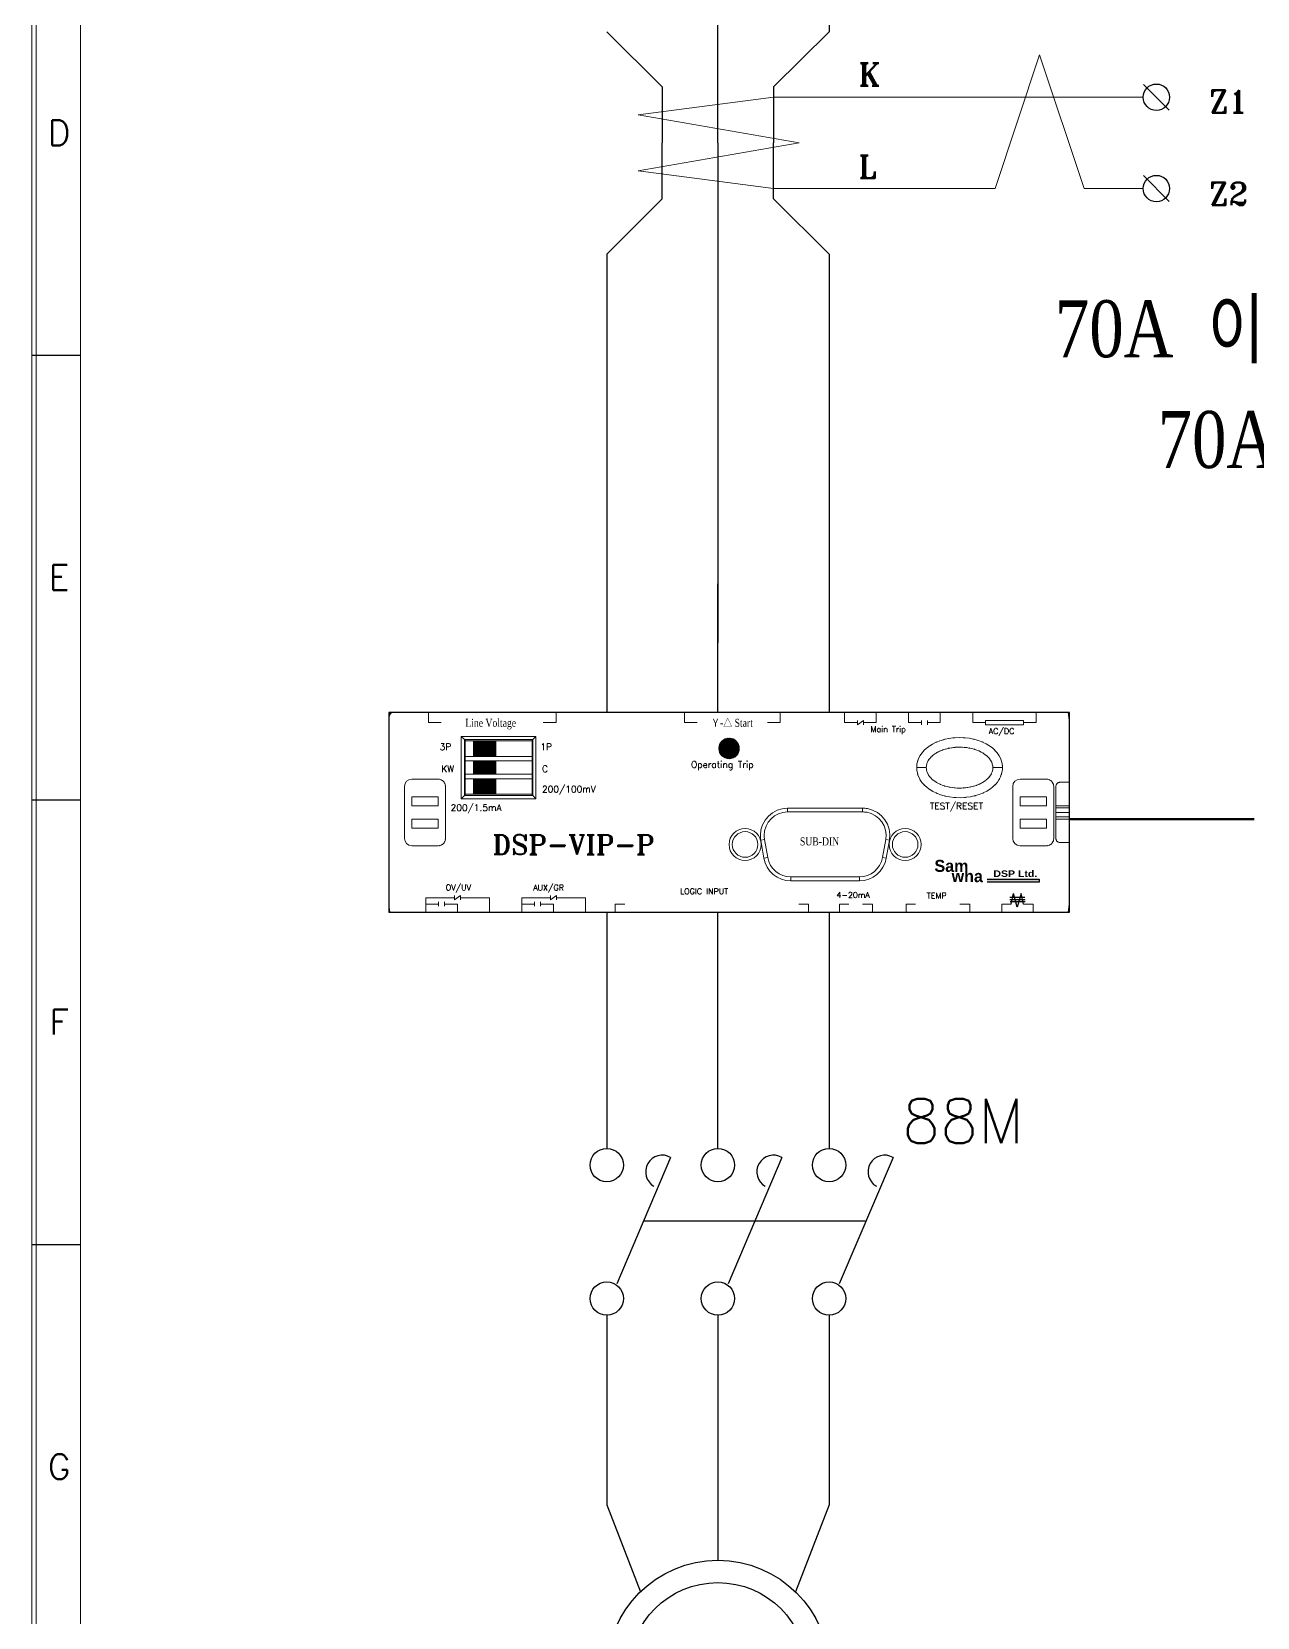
# Model space of a CAD drawing. Header units: millimetres. Extents: x 54 to 1685, y 68 to 1015.
# Drawn here: x 506.2 to 588.9, y 444.4 to 551.4 of the extents above; entities that cross this region are included whole.
import ezdxf
from ezdxf.enums import TextEntityAlignment as Align

# ---------------------------------------------------------------- set-up
doc = ezdxf.new("R2010")
doc.units = ezdxf.units.MM
doc.linetypes.add('DASHED2', pattern=[9.525, 6.35, -3.175])
for name, color, linetype in [('1', 1, 'Continuous'), ('20', 2, 'Continuous'), ('30', 3, 'Continuous'), ('70', 7, 'Continuous')]:
    doc.layers.add(name, color=color, linetype=linetype)
doc.styles.add('SIMPLEX', font='SIMPLEX.shx', dxfattribs={"bigfont": 'HBRDS.shx'})
doc.styles.add('SS', font='batang.ttc', dxfattribs={"width": 0.8})
doc.styles.get("Standard").update_dxf_attribs({"font": 'BareunDotumPro1.ttf'})
doc.styles.add('STYLE2', font='romant.shx')

msp = doc.modelspace()

# ---------------------------------------------------------------- hatches: boundary and pattern name
msp.add_hatch(color=5).paths.add_polyline_path([(570.662, 493.975), (570.662, 494.175), (574.173, 494.175), (574.173, 493.975)])
at = {"layer": '70', "lineweight": 15}
h = msp.add_hatch(dxfattribs=at)
h.set_pattern_fill('ANSI31', color=256, scale=0.3, style=0)
h.set_pattern_definition([(45, (-409.863866, 4197.575355), (-0.0265165043, 0.0265165043), [])])
h.paths.add_polyline_path([(537.525, 503.506), (536.025, 503.506), (536.025, 502.456), (537.525, 502.456)])
h.paths.add_polyline_path([(537.525, 502.156), (536.025, 502.156), (536.025, 501.257), (537.525, 501.257)])
h.paths.add_polyline_path([(537.525, 500.957), (536.025, 500.957), (536.025, 499.907), (537.525, 499.907)])
at = {"layer": '70', "lineweight": 20}
h = msp.add_hatch(dxfattribs=at)
h.set_pattern_fill('ANSI31', color=3, scale=0.3, style=0)
h.set_pattern_definition([(45, (-1030.41256, 7913.987316), (-0.0265165043, 0.0265165043), [])])
h.paths.add_polyline_path([(553.955, 503.002, 1), (552.573, 503.002, 1)])

# ---------------------------------------------------------------- linework, layer by layer
at = {"color": 0, "lineweight": 30}
for p, q in [((552.51, 551.358), (552.51, 588.234)), ((560.01, 588.234), (560.01, 551.358)), ((545.01, 551.358), (548.76, 547.642)), ((552.51, 543.858), (552.51, 551.358)), ((560.01, 551.358), (556.26, 547.642)), ((548.76, 547.642), (548.76, 543.858)), ((556.26, 547.642), (556.26, 543.858)), ((548.76, 540.074), (548.76, 543.858)), ((552.51, 543.858), (552.51, 510.138)), ((556.26, 540.074), (556.26, 543.858)), ((545.01, 536.358), (548.76, 540.074)), ((560.01, 536.358), (556.26, 540.074)), ((545.01, 536.358), (545.01, 514.125)), ((560.01, 536.358), (560.01, 514.125)), ((545.01, 514.125), (545.01, 510.138)), ((545.01, 514.118), (545.01, 505.421)), ((552.51, 505.421), (552.51, 514.118)), ((560.01, 514.125), (560.01, 510.138)), ((560.01, 514.118), (560.01, 505.421)), ((545.01, 491.945), (545.01, 476.014)), ((552.51, 476.014), (552.51, 491.945)), ((560.01, 491.945), (560.01, 476.014)), ((545.01, 464.764), (545.01, 451.976)), ((552.51, 464.764), (552.51, 448.226)), ((560.01, 464.764), (560.01, 451.976)), ((545.01, 451.976), (547.279, 446.101)), ((560.01, 451.976), (557.741, 446.101))]:
    msp.add_line(p, q, dxfattribs=at)
at = {"color": 0}
for p, q in [((582.945, 546.07), (581.229, 547.807)), ((582.945, 539.908), (581.229, 541.646))]:
    msp.add_line(p, q, dxfattribs=at)
at = {"color": 0, "lineweight": 15}
for p, q in [((556.26, 546.939), (581.196, 546.939)), ((556.26, 540.777), (571.208, 540.777)), ((577.208, 540.777), (581.196, 540.777))]:
    msp.add_line(p, q, dxfattribs=at)
at = {"color": 7, "lineweight": 30}
for p, q in [((576.22, 505.421), (530.308, 505.421)), ((530.308, 505.421), (530.308, 491.945)), ((576.22, 491.945), (576.22, 505.421)), ((530.308, 491.945), (576.22, 491.945))]:
    msp.add_line(p, q, dxfattribs=at)
at = {"color": 7, "lineweight": 15}
for p, q in [((535.199, 503.812), (540.231, 503.812)), ((535.415, 503.596), (535.199, 503.812)), ((535.199, 499.601), (535.199, 503.812)), ((535.415, 503.596), (540.015, 503.596)), ((535.415, 499.817), (535.415, 503.596)), ((535.415, 503.506), (540.015, 503.506)), ((535.46, 499.817), (535.46, 503.596)), ((537.525, 502.456), (537.525, 503.506)), ((539.97, 503.596), (539.97, 499.817)), ((540.015, 503.596), (540.231, 503.812)), ((540.015, 503.596), (540.015, 499.817)), ((540.231, 503.812), (540.231, 499.601)), ((535.46, 502.456), (539.97, 502.456)), ((535.46, 502.156), (539.97, 502.156)), ((537.525, 501.257), (537.525, 502.156)), ((531.862, 500.93), (533.635, 500.93)), ((540.015, 501.257), (535.46, 501.257)), ((540.015, 500.957), (535.46, 500.957)), ((537.525, 499.907), (537.525, 500.957)), ((565.918, 501.706), (566.566, 501.706)), ((571.706, 501.706), (571.058, 501.706)), ((531.365, 496.933), (531.365, 500.433)), ((534.131, 500.433), (534.131, 496.933)), ((535.415, 499.817), (535.199, 499.601)), ((540.231, 499.601), (535.199, 499.601)), ((539.97, 499.907), (535.415, 499.907)), ((540.015, 499.817), (535.415, 499.817)), ((540.015, 499.817), (540.231, 499.601)), ((557.213, 498.975), (562.271, 498.975)), ((557.213, 498.975), (557.213, 498.716)), ((557.213, 498.716), (562.271, 498.716)), ((562.271, 498.975), (562.271, 498.716)), ((533.635, 496.436), (531.862, 496.436)), ((555.401, 496.816), (555.657, 496.861)), ((555.617, 495.592), (555.401, 496.816)), ((555.872, 495.638), (555.657, 496.861)), ((563.828, 496.861), (563.612, 495.638)), ((564.083, 496.816), (563.828, 496.861)), ((564.083, 496.816), (563.868, 495.592)), ((555.617, 495.592), (555.872, 495.638)), ((563.868, 495.592), (563.612, 495.638)), ((562.056, 494.331), (557.429, 494.331)), ((557.429, 494.072), (557.429, 494.331)), ((562.056, 494.072), (562.056, 494.331)), ((562.056, 494.072), (557.429, 494.072))]:
    msp.add_line(p, q, dxfattribs=at)
at = {"color": 7, "lineweight": 0}
for p, q in [((572.893, 500.93), (574.666, 500.93)), ((531.862, 499.73), (533.635, 499.73)), ((572.396, 496.933), (572.396, 500.433)), ((572.893, 499.73), (574.666, 499.73)), ((575.163, 500.433), (575.163, 496.933)), ((531.862, 499.13), (533.635, 499.13)), ((572.893, 499.13), (574.666, 499.13)), ((531.862, 498.23), (533.635, 498.23)), ((531.862, 497.63), (533.635, 497.63)), ((572.893, 498.23), (574.666, 498.23)), ((572.893, 497.63), (574.666, 497.63)), ((574.666, 496.436), (572.893, 496.436))]:
    msp.add_line(p, q, dxfattribs=at)
at = {"color": 5}
for p, q in [((570.662, 494.175), (574.173, 494.175)), ((574.173, 493.975), (570.662, 493.975)), ((574.173, 494.175), (574.173, 493.975))]:
    msp.add_line(p, q, dxfattribs=at)
at = {"color": 7, "linetype": 'DASHED2'}
for p, q in [((572.289, 492.493), (572.449, 493.219)), ((572.704, 492.293), (572.449, 493.219)), ((572.959, 493.219), (572.704, 492.293)), ((573.119, 492.493), (572.959, 493.219))]:
    msp.add_line(p, q, dxfattribs=at)
at = {"color": 7}
for p, q in [((572.714, 492.934), (572.204, 492.934)), ((572.718, 492.789), (572.209, 492.789)), ((572.733, 492.644), (572.223, 492.644)), ((573.224, 492.934), (572.714, 492.934)), ((573.228, 492.789), (572.718, 492.789)), ((573.242, 492.644), (572.733, 492.644))]:
    msp.add_line(p, q, dxfattribs=at)
at = {"color": 0, "linetype": 'Continuous'}
msp.add_line((547.509, 471.141), (562.446, 471.141), dxfattribs=at)
at = {"color": 0}
for centre in [(582.087, 546.939), (582.087, 540.777)]:
    msp.add_circle(centre, 0.891, dxfattribs=at)
at = {"color": 3, "lineweight": 15}
msp.add_circle((553.264, 503.002), 0.691, dxfattribs=at)
at = {"color": 7, "lineweight": 15}
for centre, radius in [((554.343, 496.523), 1.08), ((565.141, 496.523), 1.08), ((554.344, 496.523), 0.864), ((565.141, 496.523), 0.864)]:
    msp.add_circle(centre, radius, dxfattribs=at)
at = {"color": 0, "lineweight": 30}
for radius in [7.5, 6]:
    msp.add_circle((552.51, 440.726), radius, dxfattribs=at)
at = {"color": 7, "lineweight": 30}
msp.add_arc((530.608, 505.121), 0.3, 90, 180, dxfattribs=at)
at = {"color": 7, "lineweight": 15}
for points in [[(530.38, 505.421), (530.353, 505.179), (530.329, 504.938), (530.308, 504.696)], [(576.22, 504.696), (576.199, 504.938), (576.175, 505.179), (576.148, 505.421)], [(531.862, 500.93), (531.587, 500.93), (531.365, 500.708), (531.365, 500.433)], [(531.365, 496.933), (531.365, 496.659), (531.587, 496.436), (531.862, 496.436)], [(555.617, 495.592), (555.772, 494.713), (556.536, 494.072), (557.429, 494.072)], [(555.872, 495.638), (556.005, 494.882), (556.662, 494.331), (557.429, 494.331)], [(562.056, 494.331), (562.822, 494.331), (563.479, 494.882), (563.612, 495.638)], [(562.056, 494.072), (562.949, 494.072), (563.713, 494.713), (563.868, 495.592)], [(530.308, 492.671), (530.329, 492.429), (530.353, 492.187), (530.38, 491.945)], [(576.148, 491.945), (576.175, 492.187), (576.199, 492.429), (576.22, 492.671)]]:
    msp.add_open_spline(points, degree=3, dxfattribs=at)
for points, knots in [([(576.151, 505.421), (576.151, 505.419), (576.149, 505.418), (576.148, 505.418), (576.146, 505.418), (576.145, 505.419), (576.145, 505.421), (576.145, 505.422), (576.146, 505.424), (576.148, 505.424), (576.149, 505.424), (576.151, 505.422), (576.151, 505.421)], [0, 0, 0, 0, 1, 1, 1, 2, 2, 2, 3, 3, 3, 4, 4, 4, 4]), ([(565.918, 501.706), (565.94, 502.075), (565.9, 501.585), (565.939, 501.952), (566.081, 502.507), (565.866, 501.774), (566.046, 502.318), (566.341, 502.867), (565.924, 502.149), (566.255, 502.677), (566.707, 503.187), (566.084, 502.527), (566.566, 503.008), (567.17, 503.452), (566.349, 502.882), (566.977, 503.292), (567.727, 503.65), (566.716, 503.198), (567.483, 503.519), (568.376, 503.771), (567.177, 503.462), (568.082, 503.674), (569.122, 503.791), (567.732, 503.666), (568.777, 503.736), (569.836, 503.682), (568.427, 503.787), (569.482, 503.684), (570.401, 503.483), (569.182, 503.778), (570.091, 503.536), (570.872, 503.224), (569.842, 503.666), (570.606, 503.315), (571.248, 502.911), (570.407, 503.473), (571.027, 503.035), (571.523, 502.558), (570.881, 503.213), (571.348, 502.707), (571.691, 502.182), (571.257, 502.897), (571.565, 502.35), (571.756, 501.808), (571.525, 502.538), (571.68, 501.985), (571.729, 501.568), (571.678, 502.125), (571.706, 501.706)], [0, 0, 0, 0, 1, 1, 1, 2, 2, 2, 3, 3, 3, 4, 4, 4, 5, 5, 5, 6, 6, 6, 7, 7, 7, 8, 8, 8, 9, 9, 9, 10, 10, 10, 11, 11, 11, 12, 12, 12, 13, 13, 13, 14, 14, 14, 15, 15, 15, 16, 16, 16, 16]), ([(566.566, 501.706), (566.571, 501.837), (566.562, 501.663), (566.571, 501.793), (566.59, 501.932), (566.562, 501.747), (566.585, 501.886), (566.622, 502.032), (566.57, 501.837), (566.611, 501.983), (566.667, 502.133), (566.589, 501.934), (566.65, 502.082), (566.725, 502.232), (566.622, 502.034), (566.701, 502.181), (566.795, 502.328), (566.667, 502.134), (566.765, 502.278), (566.878, 502.422), (566.725, 502.232), (566.842, 502.373), (566.974, 502.512), (566.795, 502.329), (566.93, 502.464), (567.082, 502.599), (566.878, 502.422), (567.033, 502.553), (567.204, 502.681), (566.974, 502.513), (567.147, 502.637), (567.34, 502.76), (567.082, 502.599), (567.276, 502.717), (567.492, 502.834), (567.203, 502.682), (567.421, 502.794), (567.66, 502.902), (567.34, 502.761), (567.581, 502.864), (567.843, 502.962), (567.492, 502.835), (567.756, 502.928), (568.045, 503.014), (567.659, 502.903), (567.949, 502.984), (568.271, 503.057), (567.841, 502.963), (568.164, 503.03), (568.525, 503.087), (568.043, 503.016), (568.405, 503.066), (568.811, 503.1), (568.27, 503.06), (568.676, 503.086), (569.126, 503.09), (568.526, 503.092), (568.976, 503.085), (569.469, 503.047), (568.812, 503.106), (569.304, 503.055), (569.82, 502.965), (569.134, 503.095), (569.647, 502.99), (570.144, 502.848), (569.485, 503.048), (569.977, 502.89), (570.421, 502.703), (569.833, 502.963), (570.27, 502.76), (570.656, 502.534), (570.148, 502.846), (570.524, 502.604), (570.851, 502.338), (570.424, 502.703), (570.738, 502.421), (571.002, 502.108), (570.663, 502.536), (570.907, 502.208), (571.09, 501.847), (570.865, 502.336), (571.02, 501.963), (571.093, 501.58), (571.016, 502.094), (571.058, 501.706)], [0, 0, 0, 0, 1, 1, 1, 2, 2, 2, 3, 3, 3, 4, 4, 4, 5, 5, 5, 6, 6, 6, 7, 7, 7, 8, 8, 8, 9, 9, 9, 10, 10, 10, 11, 11, 11, 12, 12, 12, 13, 13, 13, 14, 14, 14, 15, 15, 15, 16, 16, 16, 17, 17, 17, 18, 18, 18, 19, 19, 19, 20, 20, 20, 21, 21, 21, 22, 22, 22, 23, 23, 23, 24, 24, 24, 25, 25, 25, 26, 26, 26, 27, 27, 27, 28, 28, 28, 28]), ([(571.706, 501.706), (571.684, 501.338), (571.725, 501.828), (571.686, 501.461), (571.543, 500.905), (571.758, 501.639), (571.578, 501.094), (571.283, 500.545), (571.701, 501.263), (571.37, 500.735), (570.918, 500.226), (571.541, 500.886), (571.058, 500.405), (570.454, 499.961), (571.276, 500.531), (570.648, 500.12), (569.898, 499.762), (570.909, 500.215), (570.142, 499.894), (569.248, 499.641), (570.447, 499.951), (569.542, 499.739), (568.502, 499.621), (569.893, 499.747), (568.847, 499.677), (567.788, 499.731), (569.198, 499.626), (568.143, 499.729), (567.224, 499.93), (568.442, 499.634), (567.534, 499.877), (566.753, 500.189), (567.782, 499.747), (567.018, 500.098), (566.376, 500.502), (567.217, 499.94), (566.598, 500.378), (566.102, 500.855), (566.743, 500.2), (566.277, 500.705), (565.934, 501.231), (566.368, 500.516), (566.06, 501.063), (565.868, 501.605), (566.099, 500.875), (565.944, 501.428), (565.895, 501.845), (565.946, 501.288), (565.918, 501.706)], [0, 0, 0, 0, 1, 1, 1, 2, 2, 2, 3, 3, 3, 4, 4, 4, 5, 5, 5, 6, 6, 6, 7, 7, 7, 8, 8, 8, 9, 9, 9, 10, 10, 10, 11, 11, 11, 12, 12, 12, 13, 13, 13, 14, 14, 14, 15, 15, 15, 16, 16, 16, 16]), ([(571.058, 501.706), (571.053, 501.577), (571.062, 501.749), (571.054, 501.62), (571.035, 501.481), (571.063, 501.666), (571.04, 501.527), (571.003, 501.381), (571.055, 501.575), (571.014, 501.43), (570.958, 501.28), (571.035, 501.479), (570.975, 501.331), (570.9, 501.181), (571.003, 501.379), (570.924, 501.232), (570.83, 501.085), (570.958, 501.279), (570.86, 501.135), (570.747, 500.992), (570.9, 501.181), (570.783, 501.04), (570.651, 500.901), (570.829, 501.085), (570.694, 500.949), (570.543, 500.814), (570.746, 500.991), (570.592, 500.86), (570.421, 500.732), (570.651, 500.9), (570.477, 500.776), (570.285, 500.653), (570.543, 500.814), (570.348, 500.695), (570.133, 500.579), (570.422, 500.731), (570.204, 500.619), (569.965, 500.511), (570.285, 500.652), (570.044, 500.549), (569.782, 500.451), (570.132, 500.578), (569.868, 500.485), (569.58, 500.399), (569.966, 500.511), (569.675, 500.429), (569.354, 500.356), (569.784, 500.45), (569.461, 500.383), (569.099, 500.326), (569.582, 500.397), (569.219, 500.347), (568.814, 500.313), (569.355, 500.353), (568.949, 500.327), (568.499, 500.323), (569.099, 500.321), (568.648, 500.328), (568.156, 500.366), (568.812, 500.307), (568.32, 500.358), (567.804, 500.447), (568.491, 500.317), (567.977, 500.423), (567.481, 500.565), (568.14, 500.364), (567.648, 500.523), (567.204, 500.71), (567.792, 500.45), (567.355, 500.652), (566.969, 500.879), (567.477, 500.567), (567.1, 500.808), (566.774, 501.075), (567.201, 500.709), (566.887, 500.992), (566.623, 501.304), (566.962, 500.877), (566.718, 501.205), (566.535, 501.565), (566.76, 501.077), (566.605, 501.449), (566.531, 501.833), (566.608, 501.319), (566.566, 501.706)], [0, 0, 0, 0, 1, 1, 1, 2, 2, 2, 3, 3, 3, 4, 4, 4, 5, 5, 5, 6, 6, 6, 7, 7, 7, 8, 8, 8, 9, 9, 9, 10, 10, 10, 11, 11, 11, 12, 12, 12, 13, 13, 13, 14, 14, 14, 15, 15, 15, 16, 16, 16, 17, 17, 17, 18, 18, 18, 19, 19, 19, 20, 20, 20, 21, 21, 21, 22, 22, 22, 23, 23, 23, 24, 24, 24, 25, 25, 25, 26, 26, 26, 27, 27, 27, 28, 28, 28, 28]), ([(534.131, 500.433), (534.105, 500.665), (534.153, 500.358), (534.107, 500.587), (534.01, 500.799), (534.151, 500.522), (534.037, 500.725), (533.879, 500.897), (534.099, 500.678), (533.927, 500.835), (533.724, 500.95), (534.001, 500.809), (533.788, 500.906), (533.559, 500.952), (533.866, 500.904), (533.635, 500.93)], [0, 0, 0, 0, 1, 1, 1, 2, 2, 2, 3, 3, 3, 4, 4, 4, 5, 5, 5, 5]), ([(557.213, 498.975), (556.197, 498.975), (555.373, 498.151), (555.373, 497.135), (555.373, 497.028), (555.382, 496.921), (555.401, 496.816)], [0, 0, 0, 0, 1, 1, 1, 2, 2, 2, 2]), ([(557.213, 498.716), (556.34, 498.716), (555.632, 498.008), (555.632, 497.135), (555.632, 497.043), (555.64, 496.951), (555.657, 496.861)], [0, 0, 0, 0, 1, 1, 1, 2, 2, 2, 2]), ([(564.083, 496.816), (564.26, 497.817), (563.591, 498.771), (562.591, 498.947), (562.485, 498.966), (562.378, 498.975), (562.271, 498.975)], [0, 0, 0, 0, 1, 1, 1, 2, 2, 2, 2]), ([(563.828, 496.861), (563.98, 497.72), (563.406, 498.54), (562.546, 498.692), (562.455, 498.708), (562.363, 498.716), (562.271, 498.716)], [0, 0, 0, 0, 1, 1, 1, 2, 2, 2, 2]), ([(533.635, 496.436), (533.866, 496.463), (533.559, 496.414), (533.788, 496.46), (534.001, 496.557), (533.724, 496.416), (533.927, 496.531), (534.099, 496.688), (533.879, 496.469), (534.037, 496.641), (534.151, 496.844), (534.01, 496.567), (534.107, 496.779), (534.153, 497.008), (534.105, 496.701), (534.131, 496.933)], [0, 0, 0, 0, 1, 1, 1, 2, 2, 2, 3, 3, 3, 4, 4, 4, 5, 5, 5, 5]), ([(530.311, 493.176), (530.311, 493.175), (530.309, 493.174), (530.308, 493.174), (530.306, 493.174), (530.305, 493.175), (530.305, 493.176), (530.305, 493.178), (530.306, 493.179), (530.308, 493.179), (530.309, 493.179), (530.311, 493.178), (530.311, 493.176)], [0, 0, 0, 0, 1, 1, 1, 2, 2, 2, 3, 3, 3, 4, 4, 4, 4]), ([(576.222, 493.176), (576.222, 493.175), (576.221, 493.174), (576.22, 493.174), (576.218, 493.174), (576.216, 493.175), (576.216, 493.176), (576.216, 493.178), (576.218, 493.179), (576.22, 493.179), (576.221, 493.179), (576.222, 493.178), (576.222, 493.176)], [0, 0, 0, 0, 1, 1, 1, 2, 2, 2, 3, 3, 3, 4, 4, 4, 4]), ([(576.151, 491.945), (576.151, 491.944), (576.149, 491.943), (576.148, 491.943), (576.146, 491.943), (576.145, 491.944), (576.145, 491.945), (576.145, 491.947), (576.146, 491.948), (576.148, 491.948), (576.149, 491.948), (576.151, 491.947), (576.151, 491.945)], [0, 0, 0, 0, 1, 1, 1, 2, 2, 2, 3, 3, 3, 4, 4, 4, 4])]:
    msp.add_open_spline(points, degree=3, knots=knots, dxfattribs=at)
at = {"color": 7, "lineweight": 0}
for points in [[(572.893, 500.93), (572.619, 500.93), (572.396, 500.708), (572.396, 500.433)], [(572.396, 496.933), (572.396, 496.659), (572.619, 496.436), (572.893, 496.436)]]:
    msp.add_open_spline(points, degree=3, dxfattribs=at)
for points in [[(575.163, 500.433), (575.136, 500.665), (575.185, 500.358), (575.138, 500.587), (575.042, 500.799), (575.183, 500.522), (575.068, 500.725), (574.91, 500.897), (575.13, 500.678), (574.958, 500.835), (574.755, 500.95), (575.032, 500.809), (574.82, 500.906), (574.591, 500.952), (574.898, 500.904), (574.666, 500.93)], [(574.666, 496.436), (574.898, 496.463), (574.591, 496.414), (574.82, 496.46), (575.032, 496.557), (574.755, 496.416), (574.958, 496.531), (575.13, 496.688), (574.91, 496.469), (575.068, 496.641), (575.183, 496.844), (575.042, 496.567), (575.138, 496.779), (575.185, 497.008), (575.136, 496.701), (575.163, 496.933)]]:
    msp.add_open_spline(points, degree=3, knots=[0, 0, 0, 0, 1, 1, 1, 2, 2, 2, 3, 3, 3, 4, 4, 4, 5, 5, 5, 5], dxfattribs=at)
at = {"layer": '1', "color": 0}
for p, q in [((549.323, 475.408), (545.695, 466.873)), ((556.823, 475.408), (553.195, 466.873)), ((564.323, 475.408), (560.695, 466.873))]:
    msp.add_line(p, q, dxfattribs=at)
for centre in [(545.01, 474.889), (552.51, 474.889), (560.01, 474.889), (545.01, 465.889), (552.51, 465.889), (560.01, 465.889)]:
    msp.add_circle(centre, 1.125, dxfattribs=at)
for centre in [(548.76, 474.433), (556.26, 474.433), (563.76, 474.433)]:
    msp.add_arc(centre, 1.125, 60, 240, dxfattribs=at)
at = {"layer": '20', "color": 0, "lineweight": 13}
msp.add_lwpolyline([(509.523, 407.541), (509.523, 646.241), (882.923, 646.241), (882.923, 407.541)], dxfattribs=at)
at = {"layer": '30', "color": 0}
for p, q in [((506.223, 529.541), (509.523, 529.541)), ((506.223, 499.541), (509.523, 499.541)), ((506.223, 469.541), (509.523, 469.541))]:
    msp.add_line(p, q, dxfattribs=at)
at = {"layer": '70', "lineweight": 15}
for p, q in [((571.208, 540.777), (574.208, 549.8)), ((574.208, 549.8), (577.208, 540.777)), ((532.981, 504.751), (532.981, 505.421)), ((541.592, 504.751), (541.592, 505.421)), ((550.258, 504.751), (550.258, 505.421)), ((556.709, 504.751), (556.709, 505.421)), ((561.055, 504.751), (561.055, 505.421)), ((563.188, 504.751), (563.188, 505.421)), ((565.375, 504.751), (565.375, 505.421)), ((567.508, 504.751), (567.508, 505.421)), ((569.695, 504.751), (569.695, 505.421)), ((573.988, 504.751), (573.988, 505.421)), ((533.845, 504.751), (532.981, 504.751)), ((540.728, 504.751), (541.592, 504.751)), ((551.122, 504.751), (550.258, 504.751)), ((555.845, 504.751), (556.709, 504.751)), ((561.919, 504.751), (561.055, 504.751)), ((561.919, 504.6), (562.324, 504.893)), ((561.919, 504.6), (561.919, 504.893)), ((562.324, 504.6), (562.324, 504.893)), ((562.324, 504.751), (563.188, 504.751)), ((566.239, 504.751), (565.375, 504.751)), ((566.239, 504.6), (566.239, 504.893)), ((566.644, 504.6), (566.644, 504.893)), ((566.644, 504.751), (567.508, 504.751)), ((570.559, 504.751), (569.695, 504.751)), ((570.559, 504.893), (573.124, 504.893)), ((570.559, 504.6), (570.559, 504.893)), ((573.124, 504.6), (570.559, 504.6)), ((573.124, 504.6), (573.124, 504.893)), ((573.124, 504.751), (573.988, 504.751)), ((532.803, 492.925), (532.803, 491.945)), ((534.747, 492.925), (532.803, 492.925)), ((533.667, 492.493), (532.803, 492.493)), ((533.667, 492.644), (533.667, 492.352)), ((534.071, 492.644), (534.071, 492.352)), ((534.071, 492.493), (534.935, 492.493)), ((534.747, 492.784), (535.151, 493.076)), ((534.747, 493.076), (534.747, 492.784)), ((534.935, 492.493), (534.935, 491.945)), ((535.151, 493.076), (535.151, 492.784)), ((535.151, 492.925), (537.095, 492.925)), ((537.095, 492.925), (537.095, 491.945)), ((541.227, 492.925), (539.283, 492.925)), ((539.283, 492.925), (539.283, 491.945)), ((540.147, 492.493), (539.283, 492.493)), ((540.147, 492.644), (540.147, 492.352)), ((540.551, 492.644), (540.551, 492.352)), ((540.551, 492.493), (541.415, 492.493)), ((541.227, 492.784), (541.631, 493.076)), ((541.227, 493.076), (541.227, 492.784)), ((541.415, 492.493), (541.415, 491.945)), ((541.631, 493.076), (541.631, 492.784)), ((541.631, 492.925), (543.575, 492.925)), ((543.575, 492.925), (543.575, 491.945)), ((546.224, 492.493), (545.586, 492.493)), ((545.586, 492.493), (545.586, 491.945)), ((558.61, 492.493), (557.973, 492.493)), ((558.61, 492.493), (558.61, 491.945)), ((560.703, 492.493), (560.703, 491.945)), ((561.34, 492.493), (560.703, 492.493)), ((562.263, 492.493), (562.928, 492.493)), ((562.928, 492.493), (562.928, 491.945)), ((565.203, 492.493), (565.203, 491.945)), ((565.84, 492.493), (565.203, 492.493)), ((568.83, 492.493), (569.495, 492.493)), ((569.495, 492.493), (569.495, 491.945)), ((571.652, 492.493), (571.652, 491.945)), ((572.289, 492.493), (571.652, 492.493)), ((573.119, 492.493), (573.784, 492.493)), ((573.784, 492.493), (573.784, 491.945))]:
    msp.add_line(p, q, dxfattribs=at)
at = {"layer": '70', "lineweight": 13}
for p, q in [((556.26, 546.939), (547.123, 545.75)), ((547.123, 545.75), (557.998, 543.858)), ((557.998, 543.858), (547.123, 541.966)), ((547.123, 541.966), (556.26, 540.777)), ((536.025, 503.506), (536.025, 502.456)), ((536.025, 502.156), (536.025, 501.257)), ((536.025, 500.957), (536.025, 499.907)), ((531.862, 499.73), (531.862, 499.13)), ((533.635, 499.73), (533.635, 499.13)), ((572.893, 499.73), (572.893, 499.13)), ((574.666, 499.73), (574.666, 499.13)), ((531.862, 498.23), (531.862, 497.63)), ((533.635, 498.23), (533.635, 497.63)), ((572.893, 498.23), (572.893, 497.63)), ((574.666, 498.23), (574.666, 497.63))]:
    msp.add_line(p, q, dxfattribs=at)
at = {"layer": '70', "linetype": 'DASHED2', "lineweight": 15}
for p, q in [((575.609, 500.726), (576.22, 500.726)), ((576.22, 496.436), (576.22, 500.936)), ((575.309, 496.946), (575.309, 500.426)), ((575.309, 499.136), (575.309, 498.236)), ((575.309, 499.136), (576.22, 499.136)), ((575.309, 498.986), (576.22, 498.986)), ((575.309, 498.686), (576.22, 498.686)), ((576.22, 498.686), (575.309, 498.686)), ((576.22, 499.136), (576.22, 498.236)), ((575.309, 498.386), (576.22, 498.386)), ((575.309, 498.236), (576.22, 498.236)), ((576.22, 496.646), (575.609, 496.646))]:
    msp.add_line(p, q, dxfattribs=at)
at = {"layer": '70', "linetype": 'ByBlock', "lineweight": 50}
msp.add_line((576.22, 498.236), (588.692, 498.236), dxfattribs=at)
at = {"layer": '70', "color": 0, "lineweight": 13}
for points in [[(886.223, 379.541), (506.223, 379.541), (506.223, 649.541), (886.223, 649.541)], [(885.923, 379.841), (506.523, 379.841), (506.523, 649.241), (885.923, 649.241)]]:
    msp.add_lwpolyline(points, close=True, dxfattribs=at)
at = {"layer": '70', "linetype": 'DASHED2', "lineweight": 15}
for centre, start, end in [((575.609, 500.426), 90, 180), ((575.609, 496.946), 180, 270)]:
    msp.add_arc(centre, 0.3, start, end, dxfattribs=at)

# ---------------------------------------------------------------- texts
at = {"color": 0, "style": 'STYLE2'}
for s, height, p in [('K', 1.525, (561.991, 547.7)), ('Z1', 1.5253, (585.647, 545.881)), ('L', 1.525, (561.991, 541.484)), ('Z2', 1.5253, (585.647, 539.665)), ('Main Trip', 0.391, (562.811, 504.105)), ('AC/DC', 0.391, (570.78, 503.976)), ('3P', 0.446, (533.736, 502.889)), ('1P', 0.446, (540.531, 502.889)), ('KW', 0.446, (533.85, 501.405)), ('C ', 0.446, (540.645, 501.405)), ('Operating Trip', 0.44597, (550.695, 501.69)), ('200/100mV', 0.446, (540.645, 500.036)), ('200/1.5mA', 0.446, (534.478, 498.781)), ('TEST/RESET', 0.446, (566.803, 498.894)), ('DSP-VIP-P', 1.3444, (537.296, 495.835)), ('OV/UV', 0.391, (534.148, 493.423)), ('AUX/GR', 0.391, (540.045, 493.416)), ('LOGIC INPUT', 0.39096, (549.955, 493.164)), ('4-20mA', 0.391, (560.511, 492.92)), ('TEMP', 0.391, (566.597, 492.878))]:
    msp.add_text(s, height=height, dxfattribs=at).set_placement(p)
at = {"style": 'SS', "width": 0.8}
for s, p in [('70A  이하 ZCT내장형 적용가능', (575.242, 529.393)), ('70A  이상 외부CT사용', (582.173, 521.922))]:
    msp.add_text(s, height=3.84, dxfattribs=at).set_placement(p)
at = {"color": 0, "style": 'SS', "width": 0.8}
for s, p in [('Line Voltage', (535.473, 504.46)), ('Ｙ-△ Start', (552.046, 504.46)), ('SUB-DIN', (558.043, 496.459))]:
    msp.add_text(s, height=0.54, dxfattribs=at).set_placement(p)
at = {"color": 0, "linetype": 'Continuous', "style": 'SIMPLEX'}
msp.add_text(' 88M', height=3, dxfattribs=at).set_placement((562.872, 476.37))
at = {"color": 20, "insert": (567.118, 495.484), "char_height": 0.81, "width": 2.91078, "attachment_point": 1}
msp.add_mtext('{\\fPump Demi Bold LET|b0|i0|c0|p2;Sam}', dxfattribs=at)
at = {"color": 5, "insert": (568.278, 494.79), "char_height": 0.81, "width": 2.91078, "attachment_point": 1}
msp.add_mtext('{\\fPump Demi Bold LET|b0|i0|c0|p2;wha}', dxfattribs=at)
at = {"color": 0, "insert": (571.092, 494.776), "char_height": 0.44428, "width": 7.90491, "attachment_point": 1}
msp.add_mtext('{\\fArial Black|b0|i0|c0|p34;DSP Ltd.}', dxfattribs=at)
at = {"layer": '30', "color": 0, "style": 'SIMPLEX'}
for s, p in [('D', (508.073, 544.541)), ('E', (508.073, 514.541)), ('F', (508.073, 484.541)), ('G', (508.073, 454.541))]:
    msp.add_text(s, height=1.7, dxfattribs=at).set_placement(p, align=Align.MIDDLE)

doc.saveas('drawing.dxf')
